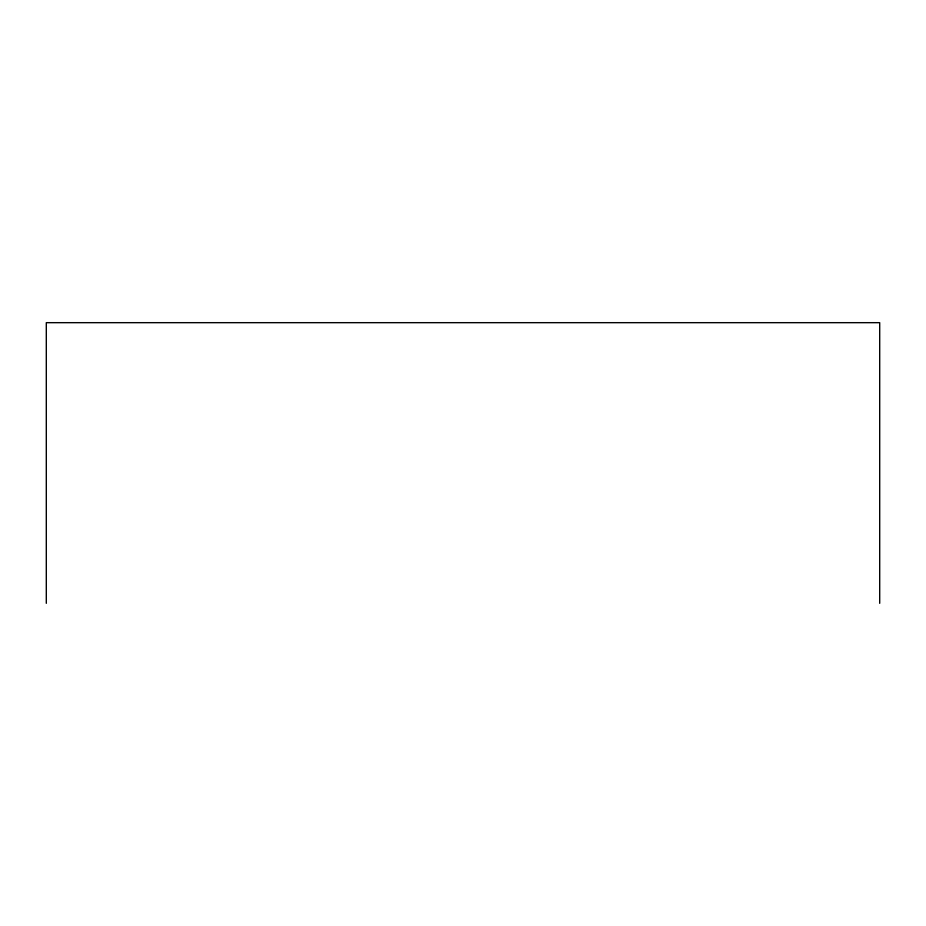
<?xml version="1.0" encoding="UTF-8"?>
<svg xmlns="http://www.w3.org/2000/svg" width="926" height="926" viewBox="0 0 926 926"><rect width="100%" height="100%" fill="white"/><g stroke="black" fill="none" stroke-linecap="round" stroke-linejoin="round"><path stroke-width="1.39" d="M879.7 603.324L879.7 322.676L46.3 322.676L46.3 603.324"/></g></svg>
